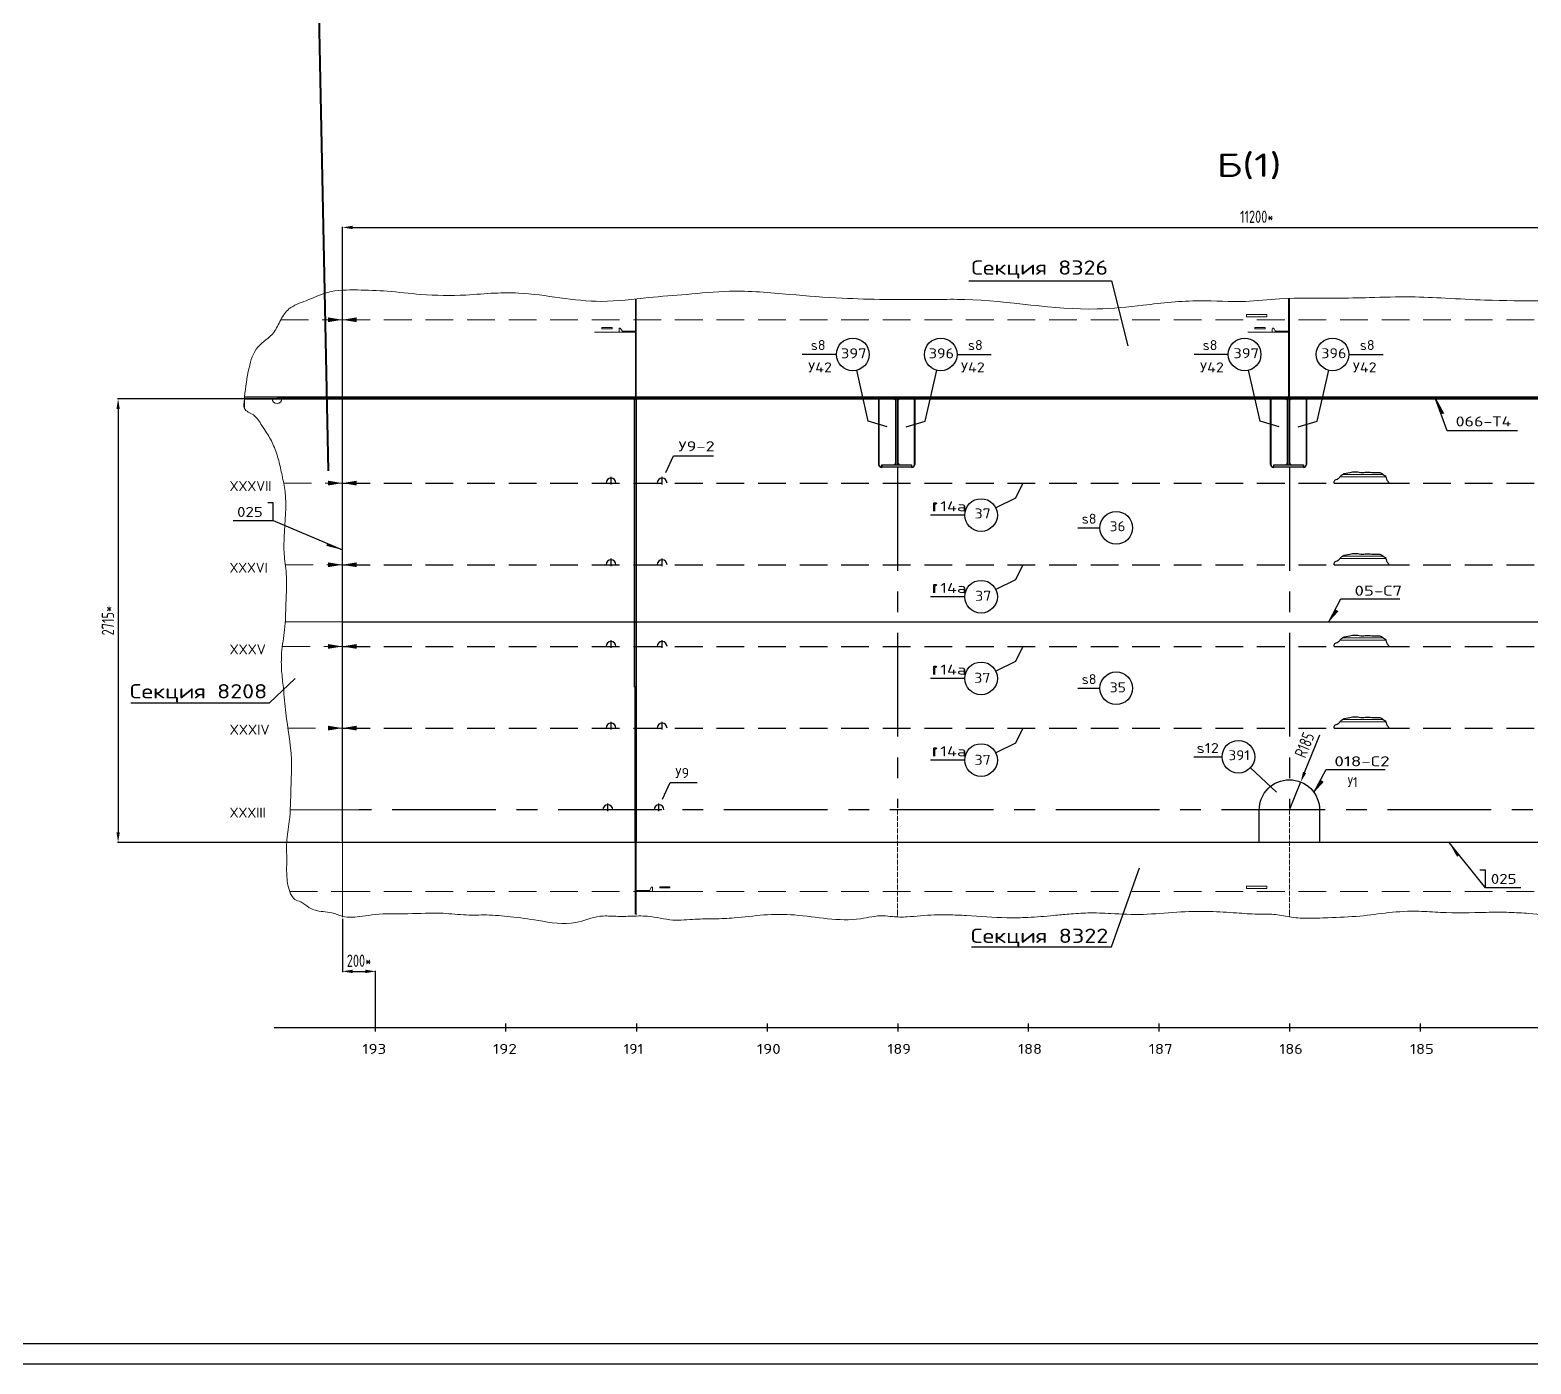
# Model space of a CAD drawing. Header units: millimetres. Extents: x -438477 to 631584, y 118817 to 676146.
# Drawn here: x 178740 to 187932, y 334009 to 342176 of the extents above; entities that cross this region are included whole.
import ezdxf
from ezdxf.enums import TextEntityAlignment as Align

# ---------------------------------------------------------------- set-up
doc = ezdxf.new("R2010")
doc.units = ezdxf.units.MM
for name, pattern in [('AVEVADASHEDDOUBLEDOTTEDWIDE', [38, 29, -4, 0, -1, 0, -4]), ('AVEVASOLID', [7.5, 7.5]), ('AVEVASOLIDWIDE', [7.5, 7.5]), ('CENTERX2', [20.32, 12.7, -2.54, 2.54, -2.54]), ('DASHED', [2.546053, 1.697368, -0.848684])]:
    doc.linetypes.add(name, pattern=pattern)
doc.layers.get('Defpoints').update_dxf_attribs({"linetype": 'CONTINUOUS'})
for name, color, linetype in [('-1203', 7, 'CONTINUOUS'), ('20_1', 1, 'CONTINUOUS'), ('20_FORMAT', 140, 'CONTINUOUS'), ('20_POZ', 4, 'CONTINUOUS'), ('20_TEXT', 1, 'CONTINUOUS')]:
    doc.layers.add(name, color=color, linetype=linetype)
doc.styles.add('SIMPLEX', font='simplex.shx', dxfattribs={"width": 0.7})
doc.linetypes.add('Шов_Монтажный', pattern='A,0.75,-0.0001,["/",Standard,S=1,R=0,X=0,Y=-0.5],0.75', length=1.5001)
doc.dimstyles.new('Lineyny', dxfattribs={"dimscale": 30, "dimtxt": 3, "dimasz": 2.5, "dimexe": 0.18, "dimexo": 0.625, "dimgap": 1, "dimtad": 1, "dimdec": 0, "dimlfac": -1, "dimzin": 0, "dimtxsty": 'SIMPLEX', "dimcen": 0, "dimdle": 0.38, "dimclrd": 2, "dimclre": 2, "dimclrt": 2, "dimadec": 0, "dimazin": 0, "dimtfac": 1, "dimtdec": 0, "dimtmove": 0, "dimatfit": 0, "dimfxl": 1, "dimtolj": 1, "dimtzin": 0, "dimlwd": -1, "dimarcsym": 0})

# ---------------------------------------------------------------- blocks, each defined once
blk = doc.blocks.new('*D55')
at = {"layer": '20_1', "color": 2, "lineweight": -2, "ltscale": 25, "transparency": 16777216}
for p, q in [((180637, 339917.4), (179274.5, 339917.4)), ((180637, 337201.9), (179274.5, 337201.9))]:
    blk.add_line(p, q, dxfattribs=at)
at = {"layer": '20_1', "color": 2, "ltscale": 25, "transparency": 16777216}
blk.add_line((179279, 339854.9), (179279, 337264.4), dxfattribs=at)
for points in [[(179289.4, 339854.9), (179268.6, 339854.9), (179279, 339917.4)], [(179268.6, 337264.4), (179289.4, 337264.4), (179279, 337201.9)]]:
    blk.add_solid(points, dxfattribs=at)
at = {"layer": 'Defpoints', "color": 0, "ltscale": 25, "transparency": 16777216}
for p in [(180652.6, 339917.4), (179279, 337201.9), (180652.6, 337201.9)]:
    blk.add_point(p, dxfattribs=at)
at = {"layer": '20_1', "color": 2, "ltscale": 25, "transparency": 16777216, "insert": (179216.5, 338559.6), "char_height": 75, "attachment_point": 5, "rotation": 90, "style": 'SIMPLEX'}
blk.add_mtext('\\A1;2715*', dxfattribs=at)
blk = doc.blocks.new('*D56')
at = {"layer": '20_1', "color": 2, "lineweight": -2, "ltscale": 25, "transparency": 16777216}
for p, q in [((180652.6, 339933), (180652.6, 340971.7)), ((191852.6, 339946.5), (191852.6, 340971.7))]:
    blk.add_line(p, q, dxfattribs=at)
at = {"layer": '20_1', "color": 2, "ltscale": 25, "transparency": 16777216}
blk.add_line((180715.1, 340967.2), (191790.1, 340967.2), dxfattribs=at)
for points in [[(180715.1, 340977.6), (180715.1, 340956.8), (180652.6, 340967.2)], [(191790.1, 340956.8), (191790.1, 340977.6), (191852.6, 340967.2)]]:
    blk.add_solid(points, dxfattribs=at)
at = {"layer": 'Defpoints', "color": 0, "ltscale": 25, "transparency": 16777216}
for p in [(191852.6, 340967.2), (180652.6, 339917.4), (191852.6, 339930.9)]:
    blk.add_point(p, dxfattribs=at)
at = {"layer": '20_1', "color": 2, "ltscale": 25, "transparency": 16777216, "insert": (186252.6, 341032.6), "char_height": 75, "attachment_point": 5, "style": 'SIMPLEX'}
blk.add_mtext('\\A1;11200*', dxfattribs=at)
blk = doc.blocks.new('*D57')
at = {"layer": '20_1', "color": 2, "lineweight": -2, "ltscale": 25, "transparency": 16777216}
for p, q in [((180652.6, 336734.3), (180652.6, 336407.8)), ((180856.1, 336084.5), (180856.1, 336416.8))]:
    blk.add_line(p, q, dxfattribs=at)
at = {"layer": '20_1', "color": 2, "ltscale": 25, "transparency": 16777216}
blk.add_line((180715.1, 336412.3), (180793.6, 336412.3), dxfattribs=at)
for points in [[(180715.1, 336422.7), (180715.1, 336401.9), (180652.6, 336412.3)], [(180793.6, 336401.9), (180793.6, 336422.7), (180856.1, 336412.3)]]:
    blk.add_solid(points, dxfattribs=at)
at = {"layer": 'Defpoints', "color": 0, "ltscale": 25, "transparency": 16777216}
for p in [(180652.6, 336750), (180856.1, 336412.3), (180856.1, 336068.9)]:
    blk.add_point(p, dxfattribs=at)
at = {"layer": '20_1', "color": 2, "ltscale": 25, "transparency": 16777216, "insert": (180754.4, 336477.7), "char_height": 75, "attachment_point": 5, "style": 'SIMPLEX'}
blk.add_mtext('\\A1;200*', dxfattribs=at)
blk = doc.blocks.new('*D77')
at = {"layer": '20_1', "color": 2, "ltscale": 25, "transparency": 16777216}
for p, q in [((186545.6, 337629.9), (186639.5, 337861.4)), ((186452.6, 337400.5), (186522.1, 337572))]:
    blk.add_line(p, q, dxfattribs=at)
blk.add_solid([(186536, 337633.8), (186555.3, 337626), (186522.1, 337572)], dxfattribs=at)
at = {"layer": '20_1', "color": 2, "ltscale": 25, "transparency": 16777216, "insert": (186545, 337798.7), "char_height": 75, "attachment_point": 5, "rotation": 67.92501, "style": 'SIMPLEX'}
blk.add_mtext('\\A1;R185', dxfattribs=at)

msp = doc.modelspace()

# ---------------------------------------------------------------- hatches: boundary and pattern name
at = {"layer": '20_1'}
for points in [[(187381.711, 339823.163), (187397.418, 339828.738), (187348.262, 339917.403)], [(180560.91, 339033.152), (180554.26, 339017.87), (180652.605, 338993.252)], [(186753.341, 338617.181), (186734.856, 338629.131), (186693.591, 338551.87)], [(186662.769, 337572.549), (186644.284, 337584.499), (186603.019, 337507.238)], [(187492.863, 337124.004), (187479.885, 337113.546), (187430.118, 337201.87)]]:
    msp.add_hatch(color=6, dxfattribs=at).paths.add_polyline_path(points)

# ---------------------------------------------------------------- linework, layer by layer
at = {"layer": '-1203', "color": 12, "linetype": 'AVEVASOLID', "lineweight": 0}
for points in [[(186763.229, 339441.125), (187043.164, 339441.125)], [(186778.371, 339454.702), (187028.198, 339454.702)], [(186763.229, 338941.125), (187043.164, 338941.125)], [(186778.371, 338954.702), (187028.198, 338954.702)], [(186763.229, 338441.125), (187043.164, 338441.125)], [(186778.371, 338454.702), (187028.198, 338454.702)], [(186763.229, 337941.125), (187043.164, 337941.125)], [(186778.371, 337954.702), (187028.198, 337954.702)]]:
    msp.add_lwpolyline(points, dxfattribs=at)
at = {"layer": '20_1', "color": 252, "linetype": 'AVEVASOLID', "lineweight": 0}
for p, q in [((180652.617, 339930.869), (180652.617, 340582.816)), ((180652.617, 340582.816), (180652.617, 339930.869)), ((182447.612, 339929.538), (182447.612, 340529.017)), ((182452.617, 339929.538), (182452.617, 340529.56)), ((186447.612, 339929.538), (186447.612, 340532.773)), ((186452.617, 339929.538), (186452.617, 340532.949)), ((186315.117, 340434.682), (186190.117, 340434.682)), ((186190.117, 340434.682), (186190.117, 340419.057)), ((186190.117, 340419.057), (186315.117, 340419.057)), ((186315.117, 340419.057), (186315.117, 340434.682)), ((180052.568, 339930.869), (180257.141, 339930.869)), ((180302.546, 338551.87), (180652.605, 338551.87)), ((180652.617, 337201.87), (180311.772, 337201.87)), ((180311.772, 337201.87), (180652.605, 337201.87)), ((180652.617, 336743.669), (180652.617, 337201.87)), ((182446.611, 336763.221), (182446.611, 337201.87)), ((182452.617, 336759.627), (182452.617, 337201.87)), ((186315.117, 336934.682), (186190.117, 336934.682)), ((186190.117, 336934.682), (186190.117, 336919.057)), ((186190.117, 336919.057), (186315.117, 336919.057)), ((186315.117, 336919.057), (186315.117, 336934.682))]:
    msp.add_line(p, q, dxfattribs=at)
at = {"layer": '20_1', "color": 252, "linetype": 'AVEVASOLIDWIDE', "lineweight": 0}
for p, q in [((182452.617, 340529.56), (182452.617, 339929.834)), ((186452.617, 340532.949), (186452.617, 339929.834)), ((182197.612, 340325.37), (182347.612, 340325.37)), ((182303.923, 340354.284), (182241.301, 340354.284)), ((182241.301, 340354.284), (182241.301, 340346.456)), ((182241.301, 340346.456), (182303.923, 340346.456)), ((182303.923, 340346.456), (182303.923, 340354.284)), ((186197.612, 340325.37), (186347.612, 340325.37)), ((186303.923, 340354.284), (186241.301, 340354.284)), ((186241.301, 340354.284), (186241.301, 340346.456)), ((186241.301, 340346.456), (186303.923, 340346.456)), ((186303.923, 340346.456), (186303.923, 340354.284)), ((182452.617, 337201.87), (182452.617, 336759.627)), ((182658.928, 336930.784), (182596.306, 336930.784)), ((182596.306, 336930.784), (182596.306, 336922.956)), ((182596.306, 336922.956), (182658.928, 336922.956)), ((182658.928, 336922.956), (182658.928, 336930.784)), ((182552.617, 336901.87), (182702.617, 336901.87))]:
    msp.add_line(p, q, dxfattribs=at)
at = {"layer": '20_1', "color": 252, "linetype": 'DASHED', "lineweight": 0, "ltscale": 100}
for p, q in [((180275.074, 340401.87), (180652.617, 340401.87)), ((180652.617, 340401.87), (191852.617, 340401.87)), ((180293.051, 339401.87), (180652.605, 339401.87)), ((180303.448, 338901.87), (180652.605, 338901.87)), ((180284.981, 338401.87), (180652.605, 338401.87)), ((180319.128, 337901.87), (180652.605, 337901.87)), ((180329.886, 336901.87), (180652.617, 336901.87)), ((180652.617, 336901.87), (191852.617, 336901.87))]:
    msp.add_line(p, q, dxfattribs=at)
at = {"layer": '20_1', "color": 0, "linetype": 'AVEVASOLID'}
for p, q in [((180652.605, 339918.859), (180052.568, 339918.859)), ((180250.701, 339930.869), (191452.617, 339930.869)), ((191452.617, 339918.859), (180652.617, 339918.859)), ((182452.617, 337201.87), (182452.617, 339917.403)), ((184042.619, 339513.184), (184042.619, 339917.403)), ((184052.617, 339513.184), (184052.617, 339917.403)), ((186442.619, 339513.184), (186442.619, 339917.403)), ((186452.617, 339513.184), (186452.617, 339917.403))]:
    msp.add_line(p, q, dxfattribs=at)
at = {"layer": '20_1', "color": 252, "linetype": 'CENTERX2', "lineweight": 0, "ltscale": 50}
for p, q in [((180052.617, 339917.403), (180052.617, 339857.867)), ((180752.605, 337401.87), (180333.326, 337401.87))]:
    msp.add_line(p, q, dxfattribs=at)
at = {"layer": '20_1', "color": 0, "linetype": 'AVEVASOLIDWIDE'}
for p, q in [((180052.617, 339917.403), (191452.617, 339917.403)), ((182452.617, 339917.696), (182452.617, 337201.87))]:
    msp.add_line(p, q, dxfattribs=at)
at = {"layer": '20_1', "color": 6, "linetype": 'Шов_Монтажный', "ltscale": 100}
for p, q in [((180652.605, 337201.87), (180652.605, 339918.859)), ((191852.617, 337201.87), (180652.617, 337201.87))]:
    msp.add_line(p, q, dxfattribs=at)
at = {"layer": '20_1', "color": 0, "linetype": 'AVEVADASHEDDOUBLEDOTTEDWIDE'}
msp.add_line((182452.617, 339918.859), (182452.617, 337201.87), dxfattribs=at)
at = {"layer": '20_1', "color": 6}
for p, q in [((187417.947, 339721.07), (187348.262, 339917.403)), ((187381.711, 339823.163), (187348.262, 339917.403)), ((187348.262, 339917.403), (187397.418, 339828.738)), ((187850.321, 339721.07), (187417.947, 339721.07)), ((179984.111, 339172.701), (180229.36, 339172.701)), ((180229.36, 339172.701), (180652.605, 338993.252)), ((186693.591, 338551.87), (186768.609, 338692.326)), ((186768.609, 338692.326), (187129.056, 338692.326)), ((186603.019, 337507.238), (186678.037, 337647.695)), ((186678.037, 337647.695), (187038.484, 337647.695)), ((187653.557, 336924.585), (187430.118, 337201.87)), ((187870.378, 336924.585), (187653.557, 336924.585))]:
    msp.add_line(p, q, dxfattribs=at)
at = {"layer": '20_1', "ltscale": 25}
for p, q in [((182632.704, 339467.58), (182680.182, 339569.557)), ((182680.182, 339569.557), (182926.186, 339569.557)), ((182297.765, 339392.773), (182297.765, 339440.949)), ((182611.023, 339392.773), (182611.023, 339440.949)), ((186726.986, 339401.87), (187059.135, 339401.87)), ((182297.765, 338892.773), (182297.765, 338940.949)), ((182611.023, 338892.773), (182611.023, 338940.949)), ((186726.986, 338901.87), (187059.135, 338901.87)), ((182297.765, 338392.773), (182297.765, 338440.949)), ((182611.023, 338392.773), (182611.023, 338440.949)), ((186726.986, 338401.87), (187059.135, 338401.87)), ((182297.765, 337892.773), (182297.765, 337940.949)), ((182611.023, 337892.773), (182611.023, 337940.949)), ((186726.986, 337901.87), (187059.135, 337901.87)), ((182613.367, 337467.362), (182660.845, 337569.339)), ((182660.845, 337569.339), (182824.989, 337569.339)), ((182278.429, 337392.555), (182278.429, 337440.73)), ((182591.687, 337392.555), (182591.687, 337440.73))]:
    msp.add_line(p, q, dxfattribs=at)
at = {"layer": '20_1', "color": 0, "linetype": 'CENTERX2', "ltscale": 50}
for p, q in [((184052.617, 339500.492), (184052.617, 337413.869)), ((186452.617, 339500.492), (186452.617, 337413.869)), ((191752.629, 337401.87), (180752.605, 337401.87))]:
    msp.add_line(p, q, dxfattribs=at)
at = {"layer": '20_1', "linetype": 'DASHED', "ltscale": 100}
for p, q in [((180652.617, 339401.87), (191852.617, 339401.87)), ((180652.617, 338901.87), (191852.617, 338901.87)), ((180652.617, 338401.87), (191852.617, 338401.87)), ((180652.617, 337901.87), (191852.617, 337901.87))]:
    msp.add_line(p, q, dxfattribs=at)
at = {"layer": '20_1', "color": 6, "linetype": 'AVEVASOLID'}
msp.add_line((180652.617, 338551.87), (191852.617, 338551.87), dxfattribs=at)
at = {"layer": '20_1', "color": 4, "ltscale": 25}
msp.add_line((186213.723, 337658.366), (186374.547, 337509.421), dxfattribs=at)
at = {"layer": '20_1', "color": 252, "linetype": 'AVEVADASHEDDOUBLEDOTTEDWIDE', "lineweight": 0}
for p, q in [((184052.617, 337401.87), (184052.617, 336745.61)), ((186452.617, 337401.87), (186452.617, 336746.078)), ((182452.617, 337201.87), (182452.617, 336759.627))]:
    msp.add_line(p, q, dxfattribs=at)
at = {"layer": '20_1', "color": 92, "linetype": 'AVEVASOLID', "lineweight": 0}
msp.add_line((180652.617, 337201.87), (180652.617, 336901.819), dxfattribs=at)
at = {"layer": '20_1', "linetype": 'AVEVASOLID'}
msp.add_line((180235.807, 336068.889), (192792.617, 336068.889), dxfattribs=at)
at = {"layer": '20_1', "color": 30, "lineweight": 40, "ltscale": 25}
msp.add_lwpolyline([(180452.565, 344966.7), (180565.117, 339477.82)], dxfattribs=at)
at = {"layer": '20_1', "color": 252, "linetype": 'AVEVASOLID', "lineweight": 0}
for points in [[(182447.612, 340325.37), (182352.617, 340325.37, -0.41406181), (182347.612, 340330.368), (182347.612, 340346.369, -0.76667547), (182356.95, 340348.87), (182365.605, 340333.869, 0.26780927), (182369.939, 340331.369), (182447.612, 340331.369)], [(186447.612, 340325.37), (186352.617, 340325.37, -0.41406181), (186347.612, 340330.368), (186347.612, 340346.369, -0.76667547), (186356.95, 340348.87), (186365.605, 340333.869, 0.26780927), (186369.939, 340331.369), (186447.612, 340331.369)], [(182452.617, 336901.87), (182547.612, 336901.87, 0.41399869), (182552.617, 336906.87), (182552.617, 336922.869, 0.76761174), (182543.291, 336925.37), (182534.624, 336910.369, -0.26837635), (182530.302, 336907.869), (182452.617, 336907.869)]]:
    msp.add_lwpolyline(points, format="xyb", dxfattribs=at)
at = {"layer": '20_1', "color": 0, "linetype": 'AVEVASOLID'}
for points in [[(182446.611, 337201.87), (182446.611, 338151.859), (182442.619, 338151.859), (182442.619, 339917.403)], [(183957.622, 339513.184), (184137.614, 339513.184), (184137.614, 339499.035), (183957.622, 339499.035), (183957.622, 339513.184)], [(186357.622, 339513.184), (186537.614, 339513.184), (186537.614, 339499.035), (186357.622, 339499.035), (186357.622, 339513.184)]]:
    msp.add_lwpolyline(points, dxfattribs=at)
at = {"layer": '20_1', "linetype": 'AVEVASOLID'}
for points in [[(184157.622, 339918.859), (184157.622, 339518.682, -0.41725469), (184137.614, 339498.471), (183957.622, 339498.471, -0.41725469), (183937.614, 339518.682), (183937.614, 339918.859)], [(184031.621, 339916.684), (183938.615, 339916.684), (183938.615, 339517.518, 0.40228596), (183956.621, 339498.316), (183956.621, 339514.487), (184031.621, 339514.487), (184041.618, 339524.591), (184041.618, 339906.578), (184031.621, 339916.684)], [(184063.615, 339916.684), (184053.618, 339906.578), (184053.618, 339524.591), (184063.615, 339514.487), (184138.615, 339514.487), (184138.615, 339498.316, 0.40228596), (184156.621, 339517.518), (184156.621, 339916.684), (184063.615, 339916.684)], [(186557.622, 339918.859), (186557.622, 339518.682, -0.41725469), (186537.614, 339498.471), (186357.622, 339498.471, -0.41725469), (186337.614, 339518.682), (186337.614, 339918.859)], [(186431.621, 339916.684), (186338.615, 339916.684), (186338.615, 339517.518, 0.40228596), (186356.621, 339498.316), (186356.621, 339514.487), (186431.621, 339514.487), (186441.618, 339524.591), (186441.618, 339906.578), (186431.621, 339916.684)], [(186463.615, 339916.684), (186453.618, 339906.578), (186453.618, 339524.591), (186463.615, 339514.487), (186538.615, 339514.487), (186538.615, 339498.316, 0.40228596), (186556.621, 339517.518), (186556.621, 339916.684), (186463.615, 339916.684)]]:
    msp.add_lwpolyline(points, format="xyb", dxfattribs=at)
at = {"layer": '20_1', "color": 4, "ltscale": 20}
for points in [[(184819.962, 339401.87), (184774.839, 339309.364), (184654.115, 339250.263)], [(184819.962, 338901.87), (184774.839, 338809.364), (184654.115, 338750.263)], [(184819.962, 338401.87), (184774.839, 338309.364), (184654.115, 338250.263)], [(184819.962, 337901.87), (184774.839, 337809.364), (184654.115, 337750.263)]]:
    msp.add_lwpolyline(points, dxfattribs=at)
at = {"layer": '20_1', "color": 6}
for points in [[(180229.36, 339172.701), (180229.36, 339280.167), (180195.045, 339280.167)], [(187653.557, 336924.585), (187653.557, 337032.051), (187619.241, 337032.051)]]:
    msp.add_lwpolyline(points, dxfattribs=at)
at = {"layer": '20_1', "color": 6, "linetype": 'AVEVASOLID'}
msp.add_lwpolyline([(186267.607, 337201.87), (186267.607, 337400.519, -0.41421559), (186452.605, 337585.52, -0.41421559), (186637.602, 337400.519), (186637.602, 337201.87)], format="xyb", dxfattribs=at)
at = {"layer": '20_1', "linetype": 'AVEVASOLID'}
for points in [[(180852.617, 336093.889), (180852.617, 336043.889)], [(181652.617, 336093.889), (181652.617, 336043.889)], [(182453.617, 336093.889), (182453.617, 336043.889)], [(183253.617, 336093.889), (183253.617, 336043.889)], [(184053.617, 336093.889), (184053.617, 336043.889)], [(184853.617, 336093.889), (184853.617, 336043.889)], [(185652.617, 336093.889), (185652.617, 336043.889)], [(186452.617, 336093.889), (186452.617, 336043.889)], [(187252.617, 336093.889), (187252.617, 336043.889)]]:
    msp.add_lwpolyline(points, dxfattribs=at)
at = {"layer": '20_1', "color": 252, "linetype": 'AVEVASOLID', "lineweight": 0}
msp.add_arc((180252.617, 339918.863), 30.005, 180.0093231, 359.9906616, dxfattribs=at)
at = {"layer": '20_1', "ltscale": 25}
for centre in [(182297.765, 339402.088), (182611.023, 339402.088), (182297.765, 338902.088), (182611.023, 338902.088), (182297.765, 338402.088), (182611.023, 338402.088), (182297.765, 337902.088), (182611.023, 337902.088), (182278.429, 337401.87), (182591.687, 337401.87)]:
    msp.add_arc(centre, 30, 0, 180, dxfattribs=at)
at = {"layer": '20_1', "color": 252, "lineweight": 0, "ltscale": 25}
for points, knots in [([(180052.617, 339930.869), (180060.09, 339989.232), (180073.394, 340093.128), (180118.933, 340244.622), (180234.198, 340305.273), (180271.048, 340401.636), (180327.285, 340483.751), (180440.338, 340518.501), (180572.187, 340584.003), (180745.577, 340585.84), (180935.123, 340578.867), (181155.543, 340551.127), (181376.584, 340547.553), (181575.158, 340566.901), (181853.47, 340568.174), (182166.081, 340490.637), (182509.735, 340538.877), (182770.847, 340556.506), (183057.955, 340587.959), (183376.874, 340557.673), (183693.105, 340532.421), (183992.385, 340524.557), (184242.096, 340525.213), (184676.378, 340531.714), (185098.809, 340440.876), (185578.744, 340493.137), (185880.794, 340528.547), (186160.141, 340505.491), (186437.294, 340539.752), (186691.531, 340531.223), (186959.244, 340538.08), (187183.188, 340544.758), (187418.683, 340533.947), (187807.71, 340511.019), (188251.84, 340528.264), (188704.187, 340459.27), (189013.866, 340487.91), (189274.09, 340487.308), (189514.947, 340469.021), (189737.228, 340492.233), (189955.611, 340510.547), (190192.701, 340505.062), (190425.989, 340508.957), (190751.002, 340473.193), (191120.498, 340500.499), (191471.791, 340451.709), (191746.15, 340492.608), (191928.821, 340484.857), (192087.809, 340509.871), (192191.756, 340451.959), (192192.77, 340339.272), (192212.866, 340228.343), (192202.816, 340127.096), (192189.57, 340037.16), (192162.234, 339981.651), (192154.828, 339942.444), (192152.641, 339930.869)], [0, 0, 0, 0, 178.35203189, 317.49715978, 449.3590644, 537.88476684, 621.02339025, 737.34344764, 878.63766182, 1061.73475389, 1244.33743344, 1450.97837028, 1726.60289618, 1905.53814695, 2049.15921868, 2560.15312421, 2852.20702857, 3082.04532553, 3346.7101423, 3715.97733836, 4038.99504394, 4299.18147765, 4613.5951752, 4788.26945162, 5601.62114584, 5885.937147, 6232.47094608, 6511.97674296, 6722.16014734, 7067.64885592, 7273.41295312, 7525.75009837, 7739.38198495, 7980.32588934, 8694.81324777, 9068.74334908, 9344.58645115, 9624.06529341, 9849.3348377, 10067.26108658, 10292.93158559, 10506.42236786, 10778.1656336, 10992.22027498, 11485.20518136, 11885.31656563, 12045.21984122, 12313.30676339, 12433.63793171, 12520.86717983, 12628.22833021, 12741.39691869, 12865.85210385, 12929.04079727, 13013.24552011, 13048.51809115, 13048.51809115, 13048.51809115, 13048.51809115]), ([(192152.641, 339930.869), (192153.885, 339874.593), (192156.077, 339775.424), (192135.309, 339647.184), (192131.913, 339503.602), (192135.252, 339370.56), (192145.886, 339224.261), (192156.59, 339116.545), (192143.592, 339005.344), (192154.399, 338880.394), (192108.185, 338731.67), (192128.502, 338586.742), (192146.878, 338467.806), (192157.002, 338373.711), (192149.987, 338280), (192127.289, 338177.656), (192148.354, 338053.154), (192158.554, 337915.188), (192104.752, 337786.781), (192130.292, 337669.225), (192142.187, 337563.19), (192143.9, 337474.405), (192168.713, 337410.852), (192170.386, 337357.56), (192184.982, 337292.7), (192192.977, 337221.576), (192159.337, 337158.174), (192143.77, 337110.712), (192121.05, 337063.238), (192133.943, 336984.876), (192102.626, 336902.856), (192053.345, 336841.472), (192013.363, 336810.182), (191956.957, 336791.85), (191881.796, 336793.169), (191796.722, 336791.648), (191701.95, 336796.752), (191601.979, 336801.881), (191504.247, 336786.68), (191405.211, 336781.141), (191282.501, 336779.245), (191150.693, 336771.967), (191019.517, 336762.414), (190912.064, 336791.356), (190801.119, 336785.493), (190697.303, 336781.15), (190584.489, 336774.44), (190362.786, 336793.857), (190126.695, 336754.01), (189888.696, 336792.403), (189743.397, 336787.211), (189597.098, 336762.362), (189447.312, 336744.796), (189309.5, 336754.464), (189149.917, 336771.347), (189000.7, 336736.044), (188852.577, 336775.262), (188728.491, 336765.843), (188593.783, 336760.194), (188452.196, 336761.988), (188318.694, 336761.477), (188206.159, 336754.392), (188076.45, 336750.551), (187942.812, 336766.259), (187792.146, 336775.422), (187611.464, 336773.497), (187426.66, 336767.951), (187228.01, 336784.669), (187062.706, 336775.065), (186878.976, 336746.76), (186710.377, 336742.529), (186566.275, 336734.789), (186454.699, 336743.063), (186356.157, 336766.301), (186247.186, 336760.952), (186116.955, 336771.632), (185952.565, 336781.432), (185761.194, 336778.579), (185559.923, 336756.075), (185377.928, 336766.191), (185226.613, 336772.881), (185109.805, 336764.39), (184987.582, 336752.464), (184861.2, 336741.425), (184682.468, 336738.713), (184520.637, 336753.968), (184344.014, 336759.504), (184222.911, 336757.275), (184109.001, 336744.036), (184032.125, 336745.1), (183936.613, 336759.442), (183738.766, 336703.577), (183494.212, 336762.714), (183235.325, 336762.335), (183072.483, 336738.489), (182932.302, 336733.705), (182807.328, 336734.182), (182669.855, 336716.954), (182538.291, 336755.989), (182416.333, 336749.231), (182319.254, 336748.518), (182205.993, 336757.106), (182058.908, 336686.025), (181869.571, 336723.127), (181690.141, 336747.538), (181542.829, 336760.724), (181405.313, 336753.918), (181245.367, 336775.125), (181059.031, 336761.674), (180892.902, 336768.2), (180761.086, 336747.166), (180668.77, 336737.484), (180593.344, 336773.435), (180522.3, 336778.377), (180451.668, 336792.156), (180405.811, 336839.197), (180351.614, 336850.624), (180320.51, 336917.291), (180308.89, 337000.528), (180313.369, 337101.673), (180307.645, 337210.768), (180335.18, 337354.47), (180335.76, 337524.455), (180347.779, 337747.255), (180307.645, 337951.117), (180294.109, 338131.956), (180278.379, 338253.903), (180277.325, 338373.234), (180304.282, 338509.757), (180304.695, 338672.598), (180316.989, 338827.679), (180292.863, 338962.957), (180296.4, 339130.705), (180317.014, 339292.996), (180283.622, 339446.736), (180264.155, 339540.89), (180234.965, 339628.759), (180197.206, 339699.707), (180152.965, 339760.924), (180120.898, 339822.743), (180037.459, 339847.087), (180053.256, 339902.395), (180052.716, 339926.435), (180052.617, 339930.869)], [0, 0, 0, 0, 168.47427316, 296.88130397, 388.38081766, 598.91616201, 695.7722728, 828.79010036, 922.0933685, 1030.45372241, 1201.81225701, 1378.19431123, 1461.87878407, 1564.02913827, 1660.88524887, 1742.86297911, 1875.64146124, 2035.5851885, 2150.61227969, 2279.23497591, 2384.68449902, 2473.39066519, 2542.63182191, 2586.22908037, 2631.80049269, 2743.5920106, 2787.17591206, 2843.98758458, 2894.90550963, 2939.77488132, 3076.00084505, 3140.94182623, 3175.445387, 3226.73861764, 3314.87478776, 3399.40851166, 3482.28890877, 3599.61369986, 3698.49214032, 3778.01891845, 3897.10619779, 4066.39355079, 4175.09345823, 4288.54932985, 4395.51036818, 4506.0429976, 4600.99050267, 4733.92999537, 5172.21010912, 5305.7638507, 5454.16927695, 5605.68077299, 5751.25145532, 5904.94729466, 6019.01796599, 6231.55821992, 6350.53140383, 6470.90260024, 6602.11824009, 6755.65908551, 6895.40915545, 7002.49533516, 7093.94604501, 7284.21683733, 7405.17630253, 7546.64090168, 7826.11974391, 7959.13757139, 8143.93305109, 8321.11479891, 8516.33453096, 8649.21804218, 8753.76615596, 8850.943555, 8951.01875235, 9078.86829689, 9242.98705067, 9444.86236924, 9652.3432713, 9849.08165503, 9990.58832544, 10106.3810622, 10199.93917075, 10359.11430969, 10486.78914061, 10735.59785569, 10846.0631488, 11016.93417379, 11098.31065911, 11189.76136896, 11246.92701172, 11386.07485458, 11790.43778158, 11979.34477677, 12161.3919362, 12283.12705582, 12399.6053228, 12536.85459366, 12693.85764341, 12802.54385979, 12900.87900792, 12986.27532077, 13138.79998816, 13369.47442023, 13541.84767978, 13687.13184563, 13811.34466436, 13954.04775861, 14168.84801282, 14370.76018547, 14449.08022842, 14571.44551668, 14638.66668066, 14693.5615097, 14785.27220789, 14844.84707946, 14884.26277299, 14941.76785788, 15045.05939755, 15140.80677868, 15243.36863204, 15372.05813574, 15576.75361794, 15752.74080456, 16039.37616343, 16195.41658584, 16296.86893642, 16408.14291996, 16551.61821026, 16712.24747956, 16895.99716285, 17015.73558007, 17121.83402935, 17398.77346967, 17498.76312785, 17591.67081279, 17687.41819388, 17775.4022738, 17831.38423467, 17914.23320444, 17981.32382404, 18040.85944119, 18054.32532206, 18054.32532206, 18054.32532206, 18054.32532206])]:
    msp.add_open_spline(points, degree=3, knots=knots, dxfattribs=at)
at = {"layer": '20_1', "color": 0, "ltscale": 25}
for points in [[(186726.986, 339401.87), (186727.194, 339408.495), (186727.673, 339423.7), (186752.716, 339426.385), (186764.064, 339443.371), (186785.192, 339461.858), (186817.855, 339466.716), (186855.091, 339473.837), (186884.015, 339466.99), (186911.493, 339467.709), (186933.878, 339469.056), (186957.245, 339468.108), (186978.657, 339464.626), (186996.734, 339467.832), (187016.327, 339464.494), (187029.489, 339453.351), (187045.866, 339441.681), (187044.704, 339423.603), (187057.88, 339414.224), (187058.913, 339404.969), (187059.259, 339401.87)], [(186726.986, 338901.87), (186727.194, 338908.495), (186727.673, 338923.7), (186752.716, 338926.385), (186764.064, 338943.371), (186785.192, 338961.858), (186817.855, 338966.716), (186855.091, 338973.837), (186884.015, 338966.99), (186911.493, 338967.709), (186933.878, 338969.056), (186957.245, 338968.108), (186978.657, 338964.626), (186996.734, 338967.832), (187016.327, 338964.494), (187029.489, 338953.351), (187045.866, 338941.681), (187044.704, 338923.603), (187057.88, 338914.224), (187058.913, 338904.969), (187059.259, 338901.87)], [(186726.986, 338401.87), (186727.194, 338408.495), (186727.673, 338423.7), (186752.716, 338426.385), (186764.064, 338443.371), (186785.192, 338461.858), (186817.855, 338466.716), (186855.091, 338473.837), (186884.015, 338466.99), (186911.493, 338467.709), (186933.878, 338469.056), (186957.245, 338468.108), (186978.657, 338464.626), (186996.734, 338467.832), (187016.327, 338464.494), (187029.489, 338453.351), (187045.866, 338441.681), (187044.704, 338423.603), (187057.88, 338414.224), (187058.913, 338404.969), (187059.259, 338401.87)], [(186726.986, 337901.87), (186727.194, 337908.495), (186727.673, 337923.7), (186752.716, 337926.385), (186764.064, 337943.371), (186785.192, 337961.858), (186817.855, 337966.716), (186855.091, 337973.837), (186884.015, 337966.99), (186911.493, 337967.709), (186933.878, 337969.056), (186957.245, 337968.108), (186978.657, 337964.626), (186996.734, 337967.832), (187016.327, 337964.494), (187029.489, 337953.351), (187045.866, 337941.681), (187044.704, 337923.603), (187057.88, 337914.224), (187058.913, 337904.969), (187059.259, 337901.87)]]:
    msp.add_open_spline(points, degree=3, knots=[0, 0, 0, 0, 17.73036025, 40.68777829, 60.48715926, 77.69731553, 123.46963241, 155.42245009, 191.08577116, 210.68615833, 237.76944716, 258.3243877, 280.80247493, 302.28984633, 312.72503637, 339.14070535, 353.66025141, 369.05348313, 387.17589642, 396.30153336, 396.30153336, 396.30153336, 396.30153336], dxfattribs=at)
at = {"layer": '20_1', "color": 252, "lineweight": 0, "ltscale": 0.3}
for points in [[(180565.117, 340416.447), (180565.117, 340387.281), (180652.617, 340401.864)], [(180565.117, 339416.454), (180565.117, 339387.288), (180652.617, 339401.871)], [(180565.105, 338916.462), (180565.105, 338887.295), (180652.605, 338901.878)], [(180565.117, 338416.454), (180565.117, 338387.288), (180652.617, 338401.871)], [(180565.105, 337916.447), (180565.105, 337887.281), (180652.605, 337901.864)]]:
    msp.add_solid(points, dxfattribs=at)
at = {"layer": '20_1', "color": 253, "ltscale": 0.3}
msp.add_solid([(180740.117, 340416.447), (180740.117, 340387.281), (180652.617, 340401.864)], dxfattribs=at)
at = {"layer": '20_1', "ltscale": 0.3}
for points in [[(180740.117, 339416.454), (180740.117, 339387.288), (180652.617, 339401.871)], [(180740.105, 338916.462), (180740.105, 338887.295), (180652.605, 338901.878)], [(180740.117, 338416.454), (180740.117, 338387.288), (180652.617, 338401.871)], [(180740.105, 337916.447), (180740.105, 337887.281), (180652.605, 337901.864)]]:
    msp.add_solid(points, dxfattribs=at)
at = {"layer": '20_FORMAT', "color": 4}
msp.add_lwpolyline([(175802.063, 334008.858), (196827.063, 334008.858), (196827.063, 348858.858), (175802.063, 348858.858)], close=True, dxfattribs=at)
at = {"layer": '20_FORMAT', "color": 7}
msp.add_lwpolyline([(176302.063, 334133.858), (196702.063, 334133.858), (196702.063, 348733.858), (176302.063, 348733.858)], close=True, dxfattribs=at)
at = {"layer": '20_POZ'}
for p, q in [((183678.629, 340189.622), (183469.384, 340189.622)), ((184417.127, 340189.622), (184626.372, 340189.622)), ((186078.629, 340189.622), (185869.384, 340189.622)), ((186817.127, 340189.622), (187026.372, 340189.622)), ((184464.3, 339206.293), (184255.056, 339206.293)), ((185157.852, 339128.009), (185292.37, 339128.009)), ((184464.3, 338706.293), (184255.056, 338706.293)), ((184464.3, 338206.293), (184255.056, 338206.293)), ((185157.852, 338145.951), (185292.37, 338145.951)), ((184464.3, 337706.293), (184255.056, 337706.293)), ((185867.384, 337726.315), (186040.355, 337726.315))]:
    msp.add_line(p, q, dxfattribs=at)
at = {"layer": '20_POZ', "color": 4, "ltscale": 20}
for points in [[(183989.244, 339746.827), (183873.657, 339781.33), (183802.5, 340092.513)], [(184106.512, 339746.827), (184222.099, 339781.33), (184293.256, 340092.513)], [(186389.244, 339746.827), (186273.657, 339781.33), (186202.5, 340092.513)], [(186506.512, 339746.827), (186622.099, 339781.33), (186693.256, 340092.513)]]:
    msp.add_lwpolyline(points, dxfattribs=at)
at = {"layer": '20_POZ', "color": 7}
for points in [[(184275.177, 339230.112), (184275.177, 339277.612, -0.41421356), (184277.677, 339280.112), (184288.677, 339280.112, -0.70415525), (184290.263, 339275.68), (184280.427, 339270.001, 0.26794919), (184279.177, 339267.836), (184279.177, 339230.112)], [(184275.177, 338730.112), (184275.177, 338777.612, -0.41421356), (184277.677, 338780.112), (184288.677, 338780.112, -0.70415525), (184290.263, 338775.68), (184280.427, 338770.001, 0.26794919), (184279.177, 338767.836), (184279.177, 338730.112)], [(184275.177, 338230.112), (184275.177, 338277.612, -0.41421356), (184277.677, 338280.112), (184288.677, 338280.112, -0.70415525), (184290.263, 338275.68), (184280.427, 338270.001, 0.26794919), (184279.177, 338267.836), (184279.177, 338230.112)], [(184275.177, 337730.112), (184275.177, 337777.612, -0.41421356), (184277.677, 337780.112), (184288.677, 337780.112, -0.70415525), (184290.263, 337775.68), (184280.427, 337770.001, 0.26794919), (184279.177, 337767.836), (184279.177, 337730.112)]]:
    msp.add_lwpolyline(points, format="xyb", dxfattribs=at)
at = {"layer": '20_POZ'}
for centre in [(183778.629, 340189.622), (184317.127, 340189.622), (186178.629, 340189.622), (186717.127, 340189.622), (184564.3, 339206.293), (185392.37, 339128.009), (184564.3, 338706.293), (184564.3, 338206.293), (185392.37, 338145.951), (184564.3, 337706.293), (186140.355, 337726.315)]:
    msp.add_circle(centre, 100, dxfattribs=at)
at = {"layer": '20_TEXT', "lineweight": -2}
for p, q in [((184489.315, 340640.668), (185362.789, 340640.668)), ((185362.789, 340640.668), (185462.332, 340243.029)), ((180205.689, 338055.622), (180364.259, 338205.387)), ((179357.251, 338055.622), (180205.689, 338055.622)), ((185363.632, 336561.818), (185534.179, 337046.777)), ((184505.765, 336561.818), (185363.632, 336561.818))]:
    msp.add_line(p, q, dxfattribs=at)

# ---------------------------------------------------------------- texts
at = {"layer": '20_1', "color": 6, "style": 'SIMPLEX'}
for s, p, p2 in [('066-Т4', (187470.795, 339748.658), (187812.045, 339748.658)), ('025', (180007.536, 339194.828), (180165.036, 339194.828)), ('025', (187686.379, 336947.862), (187843.879, 336947.862))]:
    msp.add_text(s, height=61.25, dxfattribs=at).set_placement(p, p2, align=Align.ALIGNED)
at = {"layer": '20_1', "color": 1, "style": 'SIMPLEX'}
for s, p, p2 in [('У9-2', (182710.95, 339596.479), (182932.616, 339596.479)), ('У9', (182691.613, 337596.261), (182776.196, 337596.261)), ('У1', (186809.103, 337540.471), (186870.353, 337540.471))]:
    msp.add_text(s, height=61.25, dxfattribs=at).set_placement(p, p2, align=Align.ALIGNED)
at = {"layer": '20_1', "color": 6, "ltscale": 20, "style": 'SIMPLEX'}
for s, p, p2 in [('05-С7', (186851.42, 338712.537), (187143.087, 338712.537)), ('018-С2', (186728.07, 337667.905), (187066.403, 337667.905))]:
    msp.add_text(s, height=61.25, dxfattribs=at).set_placement(p, p2, align=Align.ALIGNED)
at = {"layer": '20_1', "style": 'SIMPLEX'}
for s, p, p2 in [('193', (180775.034, 335907.008), (180920.867, 335907.008)), ('192', (181575.034, 335907.008), (181720.867, 335907.008)), ('191', (182375.034, 335907.008), (182494.617, 335907.008)), ('190', (183191.387, 335907.008), (183337.221, 335907.008)), ('189', (183991.387, 335907.008), (184134.304, 335907.008)), ('188', (184791.387, 335907.008), (184937.221, 335907.008)), ('187', (185591.387, 335907.008), (185737.221, 335907.008)), ('186', (186391.387, 335907.008), (186534.304, 335907.008)), ('185', (187191.387, 335907.008), (187337.221, 335907.008))]:
    msp.add_text(s, height=61.25, dxfattribs=at).set_placement(p, p2, align=Align.ALIGNED)
at = {"layer": '20_POZ', "style": 'SIMPLEX'}
for s, p, p2 in [('s8', (183521.542, 340216.319), (183611.958, 340216.319)), ('397', (183705.643, 340165.762), (183863.143, 340165.762)), ('396', (184244.141, 340165.762), (184398.725, 340165.762)), ('s8', (184484.136, 340216.319), (184574.552, 340216.319)), ('s8', (185921.542, 340216.319), (186011.958, 340216.319)), ('397', (186109.152, 340166.463), (186266.652, 340166.463)), ('396', (186647.65, 340166.463), (186802.233, 340166.463)), ('s8', (186884.136, 340216.319), (186974.552, 340216.319)), ('У42', (183505.129, 340079.659), (183650.962, 340079.659)), ('У42', (184440.963, 340079.659), (184586.796, 340079.659)), ('У42', (185905.129, 340079.659), (186050.962, 340079.659)), ('У42', (186840.963, 340079.659), (186986.796, 340079.659)), ('14а', (184314.114, 339229.54), (184474.531, 339229.54)), ('37', (184524.298, 339185.24), (184623.465, 339185.24)), ('s8', (185180.754, 339153.009), (185271.17, 339153.009)), ('36', (185352.369, 339106.955), (185448.619, 339106.955)), ('14а', (184314.114, 338729.54), (184474.531, 338729.54)), ('37', (184527.807, 338681.029), (184626.974, 338681.029)), ('14а', (184314.114, 338229.54), (184474.531, 338229.54)), ('37', (184522.193, 338178.924), (184621.36, 338178.924)), ('s8', (185180.754, 338170.951), (185271.17, 338170.951)), ('35', (185352.369, 338120.687), (185451.535, 338120.687)), ('14а', (184314.114, 337729.54), (184474.531, 337729.54)), ('s12', (185883.952, 337748.981), (186021.035, 337748.981)), ('391', (186079.299, 337705.261), (186210.549, 337705.261)), ('37', (184524.298, 337676.818), (184623.465, 337676.818))]:
    msp.add_text(s, height=61.25, dxfattribs=at).set_placement(p, p2, align=Align.ALIGNED)
at = {"layer": '20_TEXT', "color": 7, "style": 'SIMPLEX'}
msp.add_text('Б(1)', height=143.6207, dxfattribs=at).set_placement((186007.215, 341276.333), (186403.881, 341276.333), align=Align.ALIGNED)
at = {"layer": '20_TEXT', "color": 7, "lineweight": -2, "style": 'SIMPLEX'}
for s, p, p2 in [('Секция 8326', (184504.579, 340677.768), (185342.079, 340677.768)), ('Секция 8208', (179350.98, 338083.621), (180192.646, 338083.621)), ('Секция 8322', (184501.573, 336586.668), (185343.239, 336586.668))]:
    msp.add_text(s, height=87.5, dxfattribs=at).set_placement(p, p2, align=Align.ALIGNED)
at = {"layer": '20_TEXT', "color": 4, "style": 'SIMPLEX'}
for s, p, p2 in [('XXXVII', (179961.851, 339353.063), (180218.518, 339353.063)), ('XXXVI', (179961.851, 338853.063), (180195.185, 338853.063)), ('XXXV', (179961.851, 338353.063), (180183.518, 338353.063)), ('XXXIV', (179961.851, 337861.752), (180206.851, 337861.752)), ('XXXIII', (179961.851, 337353.897), (180183.518, 337353.897))]:
    msp.add_text(s, height=61.25, dxfattribs=at).set_placement(p, p2, align=Align.ALIGNED)

# ---------------------------------------------------------------- dimensions: what is measured, and where the dimension line sits
at = {"layer": '20_1', "ltscale": 25}
for base, p1, p2, text, picture, middle in [((191852.617, 340967.199), (180652.605, 339917.403), (191852.617, 339930.869), '<>*', '*D56', (186252.611, 341032.604)), ((180856.107, 336412.325), (180652.617, 336749.959), (180856.107, 336068.889), '200*', '*D57', (180754.362, 336477.73))]:
    dim = msp.add_linear_dim(base=base, p1=p1, p2=p2, text=text, dimstyle='Lineyny', override={"dimscale": 25}, dxfattribs=at)
    dim.commit()
    dim.dimension.update_dxf_attribs({"geometry": picture, "text_midpoint": middle})
dim = msp.add_linear_dim(base=(179279.014, 337201.87), p1=(180652.605, 339917.403), p2=(180652.617, 337201.87), angle=90, text='2715*', dimstyle='Lineyny', override={"dimscale": 25}, dxfattribs=at)
dim.commit()
dim.dimension.update_dxf_attribs({"geometry": '*D55', "text_midpoint": (179216.514, 338559.636)})
dim = msp.add_radius_dim(center=(186452.604, 337400.521), mpoint=(186522.13, 337571.958), dimstyle='Lineyny', override={"dimscale": 25, "dimlfac": 1, "dimtmove": 1}, dxfattribs=at)
dim.commit()
dim.dimension.update_dxf_attribs({"geometry": '*D77', "text_midpoint": (186604.315, 337774.608), "dimtype": 164})

doc.saveas('drawing.dxf')
